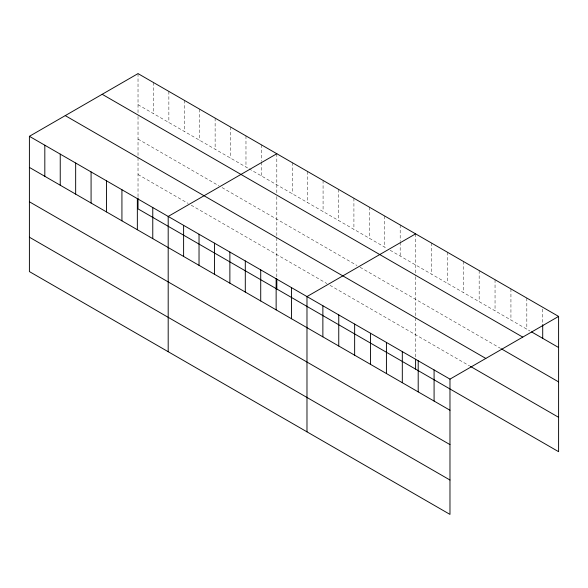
<?xml version="1.0" encoding="UTF-8"?>
<svg xmlns="http://www.w3.org/2000/svg" width="588" height="588" viewBox="0 0 588 588"><rect width="100%" height="100%" fill="white"/><g stroke="black" fill="none" stroke-linecap="round" stroke-linejoin="round"><path stroke-width="0.44" stroke-dasharray="2.94 2.21" d="M138.026 104.701L248.283 168.359M249.055 168.8L387.073 248.489M390.16 250.267L530.001 331.007M138.026 139.077L218.986 185.815M222.073 187.601L357.004 265.504M360.091 267.283L500.608 348.412M138.026 174.496L188.145 203.426M191.225 205.212L326.935 283.556M330.015 285.342L469.628 365.942M542.709 309.075L542.709 323.709M526.826 298.072L526.826 329.17M510.935 288.899L510.935 319.997M495.045 279.726L495.045 310.824M479.161 270.553L479.161 301.651M463.27 261.381L463.27 292.479M447.38 252.208L447.38 283.306M431.489 243.035L431.489 274.133M415.606 233.862L415.606 275.816M415.606 276.72L415.606 316.16M415.606 317.932L415.606 358.276M400.185 224.954L400.185 241.418M400.185 242.337L400.185 256.052M384.765 216.053L384.765 247.151M369.337 207.152L369.337 238.25M353.917 198.244L353.917 229.342M338.497 189.343L338.497 220.441M323.077 180.442L323.077 211.54M307.656 171.534L307.656 202.632M292.236 162.633L292.236 193.731M276.816 153.733L276.816 192.967M276.816 196.59L276.816 236.031M276.816 237.802L276.816 277.242M261.395 144.824L261.395 161.288M261.395 162.207L261.395 175.922M245.975 135.924L245.975 167.021M230.547 127.023L230.547 158.121M215.127 118.114L215.127 149.212M199.707 109.214L199.707 140.311M184.287 100.313L184.287 131.411M168.866 91.405L168.866 122.502M153.446 82.504L153.446 113.602M138.026 73.603L138.026 112.837M138.026 116.461L138.026 155.901M138.026 157.672L138.026 197.112"/><path stroke-width="0.88" d="M29.4 136.313L449.974 379.128L449.974 514.397L29.4 271.582L29.4 136.313L138.026 73.603L558.6 316.418L558.6 451.687L138.026 208.872L138.026 198.016M276.816 153.733L168.19 216.443L168.19 351.712M415.606 233.862L306.98 296.572L306.98 431.842M449.974 379.128L558.6 316.418M531.589 331.919L558.6 347.515M102.18 94.293L522.754 337.115M501.402 348.868L558.6 381.891M65.246 115.616L485.82 358.437M470.422 366.397L558.6 417.311M29.4 167.411L449.974 410.233M29.4 201.787L449.974 444.609M29.4 237.207L449.974 480.021M542.709 324.62L542.709 338.343M434.084 369.955L434.084 401.06M418.2 360.782L418.2 391.88M415.606 359.18L415.606 369.132M402.31 351.609L402.31 382.707M386.419 342.436L386.419 373.534M370.536 333.264L370.536 364.362M354.645 324.091L354.645 355.189M338.754 314.918L338.754 346.016M322.871 305.745L322.871 336.843M291.56 287.672L291.56 318.769M276.816 279.05L276.816 289.002M276.139 278.763L276.139 309.869M260.719 269.863L260.719 300.96M245.299 260.962L245.299 292.06M229.871 252.054L229.871 283.159M214.451 243.153L214.451 274.251M199.031 234.252L199.031 265.35M183.61 225.344L183.61 256.449M152.77 207.542L152.77 238.64M137.349 198.634L137.349 229.739M121.929 189.733L121.929 220.831M106.509 180.832L106.509 211.93M91.081 171.924L91.081 203.029M75.661 163.023L75.661 194.121M60.241 154.122L60.241 185.22M44.82 145.214L44.82 176.319"/></g></svg>
